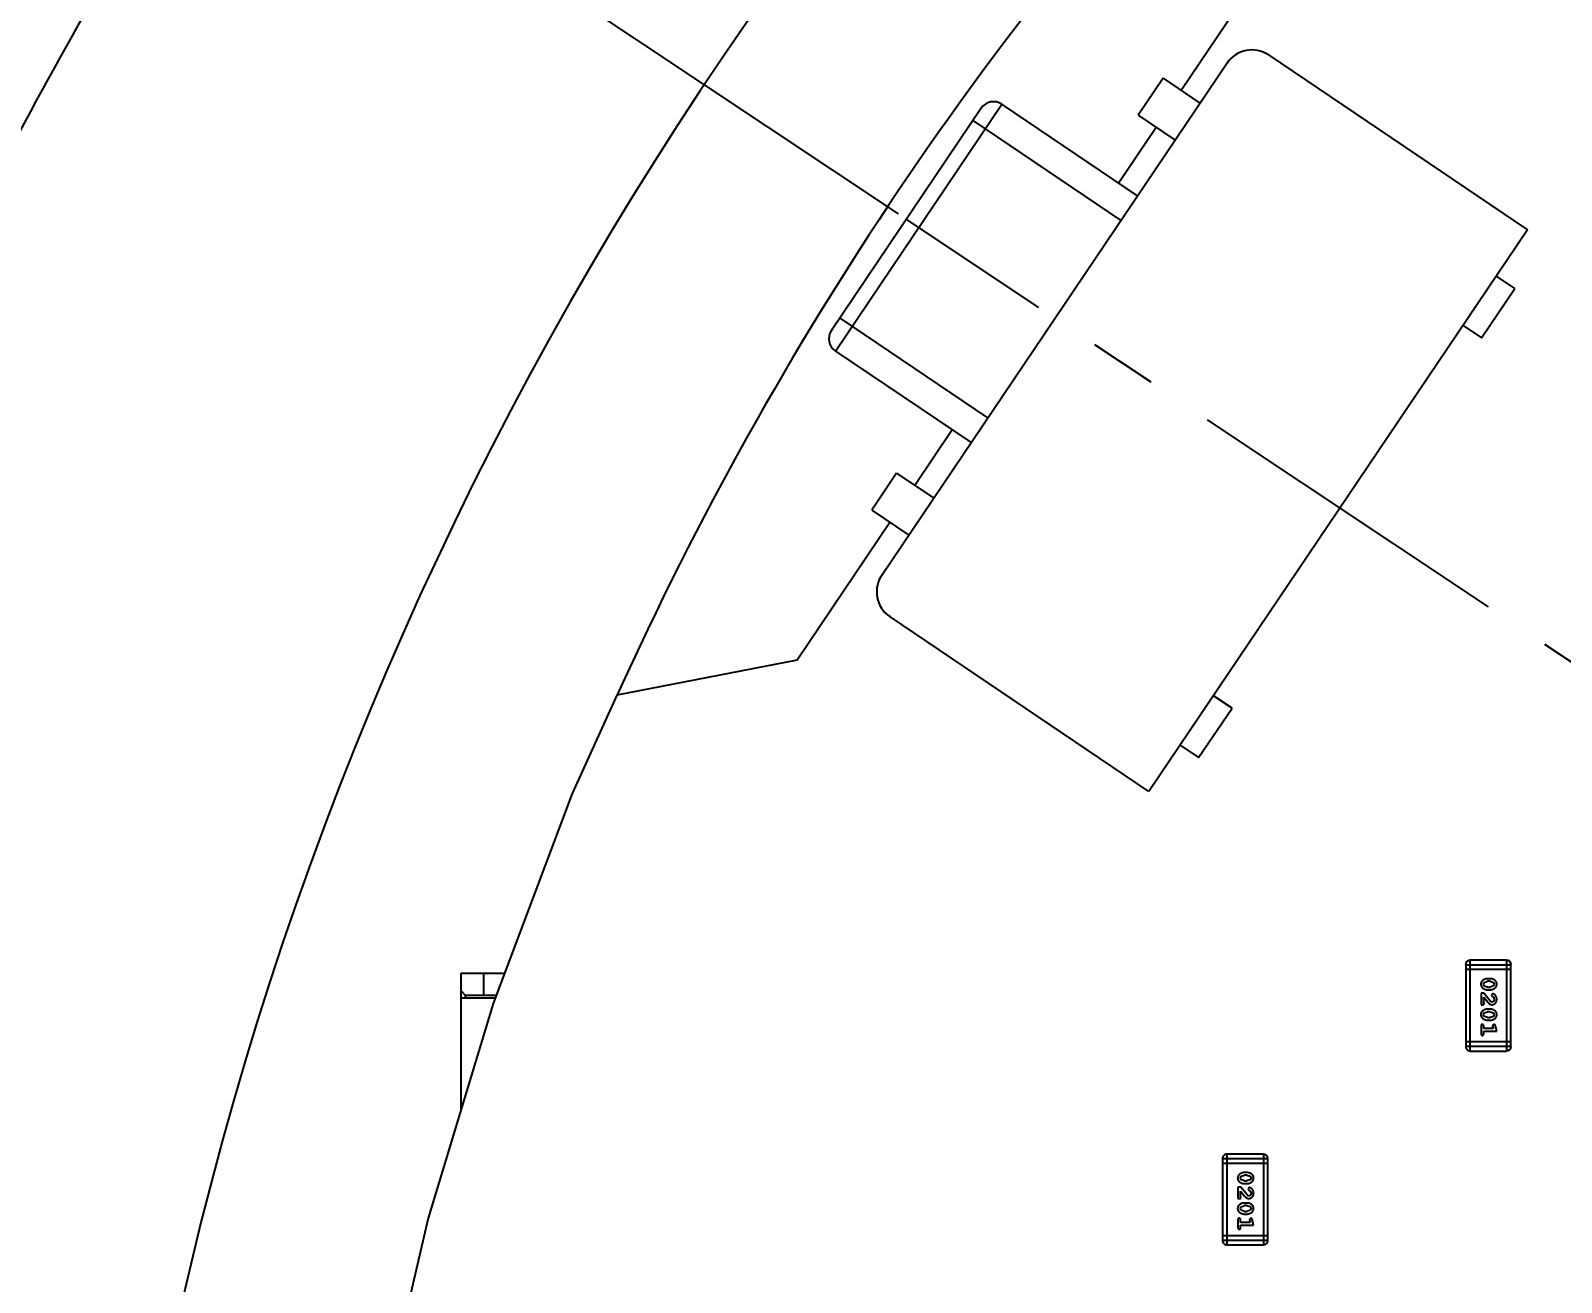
# Model space of a CAD drawing. Header units: millimetres. Extents: x -49 to 153, y -182 to -55.
# Drawn here: x 98.11 to 108.39, y -121.05 to -112.64 of the extents above; entities that cross this region are included whole.
import ezdxf

# ---------------------------------------------------------------- set-up
doc = ezdxf.new("R2010")
doc.units = ezdxf.units.MM
doc.header["$LTSCALE"] = 1.21
doc.header["$MEASUREMENT"] = 0
doc.header["$PDMODE"] = 3
doc.header["$PDSIZE"] = 0.3125
doc.linetypes.add('CENTER', pattern=[0.6, 0.375, -0.075, 0.075, -0.075])
doc.layers.get('0').update_dxf_attribs({"linetype": 'CONTINUOUS'})
doc.layers.get('DEFPOINTS').update_dxf_attribs({"linetype": 'CONTINUOUS'})
doc.layers.add('Dim', color=3, linetype='CONTINUOUS', lineweight=25)
doc.styles.get("Standard").update_dxf_attribs({"font": 'txt', "width": 0.8})
doc.dimstyles.get("Standard").update_dxf_attribs({"dimtxt": 0.15625, "dimasz": 0.1875, "dimexe": 0.125, "dimexo": 0.0625, "dimgap": 0.09, "dimtad": 0, "dimtih": 1, "dimtoh": 1, "dimzin": 4, "dimdsep": 46, "dimtxsty": 'Standard', "dimblk": '_FILLED', "dimblk1": '_FILLED', "dimblk2": '_FILLED', "dimcen": 0.09, "dimazin": 1, "dimtp": 0.01, "dimtm": 0.01, "dimtfac": 1, "dimtofl": 0, "dimtmove": 0, "dimatfit": 3, "dimldrblk": '_FILLED', "dimfxl": 1, "dimtolj": 1, "dimtzin": 4, "dimarcsym": 0})

# ---------------------------------------------------------------- blocks, each defined once
blk = doc.blocks.new('_FILLED')
at = {"color": 0, "linetype": 'ByBlock'}
blk.add_solid([(0, 0), (-1, 0.1667), (-1, -0.1667)], dxfattribs=at)
blk = doc.blocks.new('*D70')
at = {"layer": 'DEFPOINTS', "color": 0}
for p in [(123.008, -106.074), (91.696, -126.574), (95.709, -126.574)]:
    blk.add_point(p, dxfattribs=at)
at = {"layer": 'Dim', "color": 0, "lineweight": -2}
for p, q in [((122.946, -106.074), (91.571, -106.074)), ((91.696, -107.574), (91.696, -114.034)), ((91.696, -125.074), (91.696, -118.614)), ((95.647, -126.574), (91.571, -126.574))]:
    blk.add_line(p, q, dxfattribs=at)
at = {"layer": 'Dim', "color": 0, "lineweight": -2, "xscale": 1.5, "yscale": 1.5, "zscale": 1.5}
for p, rotation in [((91.696, -106.074), 90), ((91.696, -126.574), 270)]:
    blk.add_blockref('_FILLED', p, dxfattribs=dict(at, rotation=rotation))
at = {"layer": 'Dim', "color": 0, "insert": (91.696, -116.324), "char_height": 1.5, "attachment_point": 5, "rotation": 90, "line_spacing_factor": 1.5}
blk.add_mtext('\\A1;20.50', dxfattribs=at)
blk = doc.blocks.new('*D79')
at = {"layer": 'DEFPOINTS', "color": 0}
for p in [(103.988, -113.91), (95.946, -118.389), (95.709, -126.574), (123.008, -126.574), (150.698, -126.574)]:
    blk.add_point(p, dxfattribs=at)
at = {"layer": 'Dim', "color": 0, "lineweight": -2}
for p, q in [((103.936, -113.875), (99.37, -110.835)), ((95.647, -126.574), (94.61, -126.574))]:
    blk.add_line(p, q, dxfattribs=at)
for start, end in [(149.3821, 160.1502), (166.1919, 176.9599)]:
    blk.add_arc((123.008, -126.574), 28.273, start, end, dxfattribs=at)
at = {"layer": 'Dim', "color": 0, "lineweight": -2, "xscale": 1.5, "yscale": 1.5, "zscale": 1.5}
for p, rotation in [((99.474, -110.904), 57.86208909579157), ((94.735, -126.574), 268.4799565881056)]:
    blk.add_blockref('_FILLED', p, dxfattribs=dict(at, rotation=rotation))
at = {"layer": 'Dim', "color": 0, "insert": (95.946, -118.389), "char_height": 1.5, "attachment_point": 5, "rotation": 73.171}
blk.add_mtext('\\A1;34%%d', dxfattribs=at)
blk = doc.blocks.new('*D87')
at = {"layer": 'DEFPOINTS', "color": 0}
for p in [(123.005, -103.562), (83.971, -149.587), (123.005, -149.587)]:
    blk.add_point(p, dxfattribs=at)
at = {"layer": 'Dim', "color": 0, "lineweight": -2}
for p, q in [((122.942, -103.562), (83.846, -103.562)), ((83.971, -105.062), (83.971, -124.184)), ((83.971, -148.087), (83.971, -128.964)), ((122.942, -149.587), (83.846, -149.587))]:
    blk.add_line(p, q, dxfattribs=at)
at = {"layer": 'Dim', "color": 0, "lineweight": -2, "xscale": 1.5, "yscale": 1.5, "zscale": 1.5}
for p, rotation in [((83.971, -103.562), 90), ((83.971, -149.587), 270)]:
    blk.add_blockref('_FILLED', p, dxfattribs=dict(at, rotation=rotation))
at = {"layer": 'Dim', "color": 0, "insert": (83.971, -126.574), "char_height": 1.5, "attachment_point": 5, "rotation": 90, "line_spacing_factor": 1.5}
blk.add_mtext('\\A1;%%C46.0', dxfattribs=at)

msp = doc.modelspace()

# ---------------------------------------------------------------- linework, layer by layer
at = {"color": 7, "linetype": 'Continuous'}
for p, q in [((106.61, -111.898), (105.836, -113.046)), ((105.668, -113.294), (105.417, -113.667)), ((104.298, -115.326), (104.047, -115.699)), ((103.879, -115.947), (103.255, -116.872)), ((103.255, -116.872), (102.045, -117.107)), ((102.045, -117.107), (101.745, -117.769)), ((101.745, -117.769), (101.215, -119.179)), ((101.215, -119.179), (100.778, -120.62)), ((100.778, -120.62), (100.436, -122.086))]:
    msp.add_line(p, q, dxfattribs=at)
at = {"color": 6, "linetype": 'Continuous'}
for p, q in [((103.824, -116.302), (106.144, -112.861)), ((106.422, -112.807), (108.163, -113.981)), ((105.714, -112.963), (105.546, -113.212)), ((105.714, -112.963), (105.962, -113.131)), ((104.492, -113.165), (103.486, -114.657)), ((103.513, -114.796), (104.631, -113.138)), ((105.543, -113.753), (104.631, -113.138)), ((105.546, -113.212), (105.795, -113.38)), ((104.436, -113.248), (105.431, -113.919)), ((108.163, -113.981), (105.619, -117.754)), ((108.077, -114.376), (107.953, -114.292)), ((107.854, -114.708), (108.077, -114.376)), ((104.537, -115.245), (103.542, -114.574)), ((107.729, -114.624), (107.854, -114.708)), ((103.513, -114.796), (104.425, -115.411)), ((103.924, -115.616), (103.757, -115.865)), ((103.924, -115.616), (104.173, -115.784)), ((103.757, -115.865), (104.006, -116.033)), ((105.619, -117.754), (103.878, -116.58)), ((106.177, -117.195), (106.052, -117.111)), ((105.953, -117.527), (106.177, -117.195)), ((105.829, -117.443), (105.953, -117.527)), ((107.747, -118.919), (107.747, -119.467)), ((107.747, -118.919), (108.051, -118.919)), ((107.747, -118.949), (108.051, -118.949)), ((107.777, -119.498), (107.777, -118.888)), ((108.021, -118.888), (107.777, -118.888)), ((108.021, -118.888), (108.021, -119.498)), ((108.051, -119.467), (108.051, -118.919)), ((100.998, -119.894), (100.998, -118.974)), ((100.998, -118.974), (101.292, -118.974)), ((101.148, -118.974), (101.148, -119.124)), ((107.866, -119.049), (107.871, -119.037)), ((107.872, -119.062), (107.866, -119.049)), ((107.871, -119.037), (107.894, -119.029)), ((107.894, -119.069), (107.872, -119.062)), ((107.911, -119.012), (107.893, -119.012)), ((107.911, -119.029), (107.894, -119.029)), ((107.894, -119.069), (107.911, -119.069)), ((107.911, -119.029), (107.933, -119.037)), ((107.933, -119.061), (107.911, -119.069)), ((107.933, -119.037), (107.938, -119.049)), ((107.938, -119.049), (107.933, -119.061)), ((101.028, -119.124), (100.998, -119.094)), ((101.228, -119.144), (100.998, -119.144)), ((101.028, -119.144), (101.028, -119.124)), ((101.235, -119.124), (101.028, -119.124)), ((107.85, -119.11), (107.85, -119.187)), ((107.869, -119.11), (107.85, -119.11)), ((107.868, -119.173), (107.868, -119.136)), ((107.868, -119.136), (107.895, -119.17)), ((107.871, -119.178), (107.868, -119.173)), ((107.914, -119.165), (107.869, -119.11)), ((107.893, -119.086), (107.911, -119.086)), ((107.924, -119.169), (107.914, -119.165)), ((107.926, -119.113), (107.918, -119.122)), ((107.918, -119.122), (107.924, -119.13)), ((107.924, -119.13), (107.933, -119.135)), ((107.933, -119.135), (107.938, -119.15)), ((107.85, -119.187), (107.858, -119.187)), ((107.866, -119.254), (107.871, -119.242)), ((107.872, -119.266), (107.866, -119.254)), ((107.871, -119.242), (107.894, -119.234)), ((107.894, -119.273), (107.872, -119.266)), ((107.911, -119.217), (107.893, -119.217)), ((107.911, -119.234), (107.894, -119.234)), ((107.894, -119.273), (107.911, -119.273)), ((107.911, -119.234), (107.933, -119.241)), ((107.933, -119.266), (107.911, -119.273)), ((107.933, -119.241), (107.938, -119.254)), ((107.938, -119.254), (107.933, -119.266)), ((107.85, -119.33), (107.85, -119.382)), ((107.868, -119.347), (107.868, -119.33)), ((107.933, -119.347), (107.868, -119.347)), ((107.868, -119.382), (107.868, -119.365)), ((107.868, -119.365), (107.956, -119.365)), ((107.893, -119.291), (107.911, -119.291)), ((107.937, -119.319), (107.927, -119.327)), ((107.927, -119.327), (107.928, -119.332)), ((107.928, -119.332), (107.933, -119.347)), ((107.956, -119.365), (107.946, -119.328)), ((108.051, -119.437), (107.747, -119.437)), ((108.051, -119.467), (107.747, -119.467)), ((107.777, -119.498), (108.021, -119.498)), ((106.144, -120.8), (106.144, -120.19)), ((106.388, -120.19), (106.144, -120.19)), ((106.388, -120.19), (106.388, -120.8)), ((106.113, -120.221), (106.113, -120.77)), ((106.113, -120.221), (106.418, -120.221)), ((106.113, -120.251), (106.418, -120.251)), ((106.418, -120.77), (106.418, -120.221)), ((106.217, -120.412), (106.217, -120.489)), ((106.236, -120.412), (106.217, -120.412)), ((106.233, -120.351), (106.238, -120.339)), ((106.238, -120.364), (106.233, -120.351)), ((106.281, -120.467), (106.236, -120.412)), ((106.238, -120.339), (106.26, -120.332)), ((106.26, -120.371), (106.238, -120.364)), ((106.278, -120.314), (106.26, -120.314)), ((106.277, -120.332), (106.26, -120.332)), ((106.26, -120.371), (106.277, -120.371)), ((106.26, -120.388), (106.278, -120.388)), ((106.277, -120.332), (106.299, -120.339)), ((106.3, -120.363), (106.277, -120.371)), ((106.299, -120.339), (106.305, -120.351)), ((106.305, -120.351), (106.3, -120.363)), ((106.217, -120.489), (106.225, -120.489)), ((106.234, -120.475), (106.234, -120.439)), ((106.234, -120.439), (106.261, -120.472)), ((106.237, -120.48), (106.234, -120.475)), ((106.29, -120.472), (106.281, -120.467)), ((106.293, -120.415), (106.285, -120.424)), ((106.285, -120.424), (106.291, -120.432)), ((106.291, -120.432), (106.3, -120.437)), ((106.3, -120.437), (106.305, -120.452)), ((106.233, -120.556), (106.238, -120.544)), ((106.238, -120.568), (106.233, -120.556)), ((106.238, -120.544), (106.26, -120.536)), ((106.26, -120.576), (106.238, -120.568)), ((106.278, -120.519), (106.26, -120.519)), ((106.277, -120.536), (106.26, -120.536)), ((106.26, -120.576), (106.277, -120.576)), ((106.26, -120.593), (106.278, -120.593)), ((106.277, -120.536), (106.299, -120.543)), ((106.3, -120.568), (106.277, -120.576)), ((106.299, -120.543), (106.305, -120.556)), ((106.305, -120.556), (106.3, -120.568)), ((106.217, -120.632), (106.217, -120.684)), ((106.234, -120.649), (106.234, -120.632)), ((106.299, -120.649), (106.234, -120.649)), ((106.234, -120.684), (106.234, -120.667)), ((106.234, -120.667), (106.322, -120.667)), ((106.303, -120.621), (106.294, -120.629)), ((106.294, -120.629), (106.295, -120.634)), ((106.295, -120.634), (106.299, -120.649)), ((106.322, -120.667), (106.312, -120.63)), ((106.418, -120.739), (106.113, -120.739)), ((106.418, -120.77), (106.113, -120.77)), ((106.144, -120.8), (106.388, -120.8))]:
    msp.add_line(p, q, dxfattribs=at)
at = {"color": 4, "linetype": 'CENTER', "ltscale": 5}
msp.add_line((123.008, -126.574), (103.988, -113.91), dxfattribs=at)
at = {"color": 7, "linetype": 'Continuous'}
for radius, start, end in [(24.48, 100.9793, 79.0159), (23, 136.3198, 155.688)]:
    msp.add_arc((123.008, -126.574), radius, start, end, dxfattribs=at)
at = {"color": 6, "linetype": 'Continuous'}
for centre, radius, start, end in [((106.31, -112.973), 0.2, 56.0073, 146.0073), ((104.575, -113.221), 0.1, 56.0073, 146.0073), ((103.569, -114.713), 0.1, 146.0073, 236.0073), ((103.99, -116.414), 0.2, 144.0011, 236.0073), ((107.777, -118.919), 0.0305, 90.0045, 180.0045), ((108.021, -118.919), 0.0305, 0.0045, 90.0045), ((107.777, -119.467), 0.0305, 180.0045, 270.0045), ((108.021, -119.467), 0.0305, 270.0045, 0.0045), ((106.144, -120.221), 0.0305, 90.0045, 180.0045), ((106.388, -120.221), 0.0305, 0.0045, 90.0045), ((106.144, -120.77), 0.0305, 180.0045, 270.0045), ((106.388, -120.77), 0.0305, 270.0045, 0.0045)]:
    msp.add_arc(centre, radius, start, end, dxfattribs=at)
for points, knots in [([(107.893, -119.012), (107.892, -119.012), (107.89, -119.012), (107.887, -119.013), (107.884, -119.013), (107.881, -119.014), (107.878, -119.015), (107.875, -119.016), (107.872, -119.017), (107.869, -119.018), (107.866, -119.02), (107.864, -119.022), (107.861, -119.023), (107.859, -119.025), (107.857, -119.027), (107.856, -119.028), (107.854, -119.03), (107.853, -119.032), (107.851, -119.036), (107.85, -119.04), (107.849, -119.044), (107.849, -119.048), (107.849, -119.049)], [0, 0, 0, 0, 0.049886, 0.09882, 0.148132, 0.19689, 0.246038, 0.295176, 0.345305, 0.395692, 0.445312, 0.491875, 0.535813, 0.577009, 0.616081, 0.652689, 0.687585, 0.720206, 0.785062, 0.85223, 0.923759, 1, 1, 1, 1]), ([(107.849, -119.049), (107.849, -119.051), (107.849, -119.053), (107.85, -119.058), (107.851, -119.061), (107.852, -119.065), (107.854, -119.068), (107.857, -119.071), (107.86, -119.074), (107.863, -119.077), (107.867, -119.079), (107.87, -119.081), (107.874, -119.082), (107.878, -119.084), (107.882, -119.085), (107.886, -119.086), (107.889, -119.086), (107.892, -119.086), (107.893, -119.086)], [0, 0, 0, 0, 0.067217, 0.131051, 0.19272, 0.252824, 0.312745, 0.373449, 0.436041, 0.501494, 0.567761, 0.632087, 0.695096, 0.757109, 0.817993, 0.878657, 0.939311, 1, 1, 1, 1]), ([(107.956, -119.049), (107.956, -119.048), (107.956, -119.045), (107.955, -119.041), (107.954, -119.037), (107.952, -119.033), (107.95, -119.03), (107.948, -119.027), (107.945, -119.024), (107.941, -119.022), (107.938, -119.019), (107.934, -119.017), (107.93, -119.016), (107.926, -119.015), (107.923, -119.013), (107.919, -119.013), (107.915, -119.012), (107.912, -119.012), (107.911, -119.012)], [0, 0, 0, 0, 0.06692, 0.130834, 0.19258, 0.252759, 0.312631, 0.373411, 0.436359, 0.501894, 0.568244, 0.632472, 0.69556, 0.757163, 0.818592, 0.878885, 0.939235, 1, 1, 1, 1]), ([(107.911, -119.086), (107.912, -119.086), (107.914, -119.086), (107.917, -119.086), (107.921, -119.085), (107.924, -119.085), (107.927, -119.084), (107.93, -119.083), (107.933, -119.081), (107.936, -119.08), (107.938, -119.078), (107.941, -119.076), (107.943, -119.075), (107.945, -119.073), (107.947, -119.071), (107.949, -119.07), (107.95, -119.068), (107.952, -119.066), (107.953, -119.062), (107.955, -119.058), (107.956, -119.054), (107.956, -119.051), (107.956, -119.049)], [0, 0, 0, 0, 0.049855, 0.099516, 0.148482, 0.19758, 0.246804, 0.296268, 0.346517, 0.397047, 0.446826, 0.49336, 0.537801, 0.579207, 0.617974, 0.654833, 0.689171, 0.722088, 0.786392, 0.853518, 0.924186, 1, 1, 1, 1]), ([(107.858, -119.187), (107.859, -119.187), (107.861, -119.187), (107.864, -119.186), (107.866, -119.186), (107.868, -119.185), (107.869, -119.183), (107.87, -119.182), (107.871, -119.18), (107.871, -119.179), (107.871, -119.178)], [0, 0, 0, 0, 0.1844, 0.34094, 0.473574, 0.586824, 0.690029, 0.789175, 0.890445, 1, 1, 1, 1]), ([(107.895, -119.17), (107.895, -119.171), (107.897, -119.173), (107.899, -119.175), (107.901, -119.177), (107.903, -119.179), (107.905, -119.181), (107.907, -119.182), (107.908, -119.183), (107.911, -119.184), (107.913, -119.185), (107.916, -119.186), (107.92, -119.187), (107.922, -119.187), (107.923, -119.187)], [0, 0, 0, 0, 0.103002, 0.197728, 0.285279, 0.365235, 0.437224, 0.502446, 0.560545, 0.611446, 0.707576, 0.80349, 0.900532, 1, 1, 1, 1]), ([(107.923, -119.187), (107.924, -119.187), (107.926, -119.187), (107.929, -119.186), (107.933, -119.185), (107.936, -119.184), (107.938, -119.183), (107.941, -119.181), (107.944, -119.179), (107.946, -119.177), (107.948, -119.174), (107.95, -119.171), (107.952, -119.168), (107.953, -119.165), (107.954, -119.161), (107.955, -119.158), (107.956, -119.154), (107.956, -119.151), (107.956, -119.15)], [0, 0, 0, 0, 0.060981, 0.120256, 0.178148, 0.236115, 0.293993, 0.352864, 0.413358, 0.476056, 0.539296, 0.602396, 0.665116, 0.728325, 0.792919, 0.859317, 0.928302, 1, 1, 1, 1]), ([(107.938, -119.15), (107.938, -119.151), (107.938, -119.154), (107.937, -119.158), (107.936, -119.161), (107.934, -119.164), (107.932, -119.166), (107.929, -119.168), (107.927, -119.169), (107.925, -119.169), (107.924, -119.169)], [0, 0, 0, 0, 0.156344, 0.299348, 0.4327, 0.561, 0.682299, 0.791883, 0.89611, 1, 1, 1, 1]), ([(107.956, -119.15), (107.956, -119.148), (107.956, -119.145), (107.955, -119.14), (107.953, -119.135), (107.951, -119.131), (107.949, -119.127), (107.946, -119.123), (107.943, -119.12), (107.939, -119.117), (107.936, -119.115), (107.932, -119.114), (107.929, -119.113), (107.927, -119.113), (107.926, -119.113)], [0, 0, 0, 0, 0.098286, 0.193983, 0.289056, 0.384352, 0.477435, 0.566197, 0.652355, 0.737986, 0.818188, 0.887401, 0.94802, 1, 1, 1, 1]), ([(107.893, -119.217), (107.892, -119.217), (107.89, -119.217), (107.887, -119.217), (107.884, -119.218), (107.881, -119.218), (107.878, -119.219), (107.875, -119.22), (107.872, -119.221), (107.869, -119.223), (107.866, -119.225), (107.864, -119.226), (107.861, -119.228), (107.859, -119.229), (107.857, -119.231), (107.856, -119.233), (107.854, -119.235), (107.853, -119.237), (107.851, -119.24), (107.85, -119.244), (107.849, -119.249), (107.849, -119.252), (107.849, -119.254)], [0, 0, 0, 0, 0.049886, 0.09882, 0.148132, 0.19689, 0.246038, 0.295176, 0.345305, 0.395692, 0.445312, 0.491875, 0.535813, 0.577009, 0.616081, 0.652689, 0.687585, 0.720206, 0.785062, 0.85223, 0.923759, 1, 1, 1, 1]), ([(107.849, -119.254), (107.849, -119.255), (107.849, -119.258), (107.85, -119.262), (107.851, -119.266), (107.852, -119.269), (107.854, -119.273), (107.857, -119.276), (107.86, -119.279), (107.863, -119.281), (107.867, -119.283), (107.87, -119.285), (107.874, -119.287), (107.878, -119.288), (107.882, -119.289), (107.886, -119.29), (107.889, -119.291), (107.892, -119.291), (107.893, -119.291)], [0, 0, 0, 0, 0.067217, 0.131051, 0.19272, 0.252824, 0.312745, 0.373449, 0.436041, 0.501494, 0.567761, 0.632087, 0.695096, 0.757109, 0.817993, 0.878657, 0.939311, 1, 1, 1, 1]), ([(107.956, -119.253), (107.956, -119.252), (107.956, -119.249), (107.955, -119.245), (107.954, -119.241), (107.952, -119.238), (107.95, -119.234), (107.948, -119.231), (107.945, -119.229), (107.941, -119.226), (107.938, -119.224), (107.934, -119.222), (107.93, -119.22), (107.926, -119.219), (107.923, -119.218), (107.919, -119.217), (107.915, -119.217), (107.912, -119.217), (107.911, -119.217)], [0, 0, 0, 0, 0.06692, 0.130834, 0.19258, 0.252759, 0.312631, 0.373411, 0.436359, 0.501894, 0.568244, 0.632472, 0.69556, 0.757163, 0.818592, 0.878885, 0.939235, 1, 1, 1, 1]), ([(107.911, -119.291), (107.912, -119.291), (107.914, -119.291), (107.917, -119.29), (107.921, -119.29), (107.924, -119.289), (107.927, -119.288), (107.93, -119.287), (107.933, -119.286), (107.936, -119.284), (107.938, -119.283), (107.941, -119.281), (107.943, -119.279), (107.945, -119.278), (107.947, -119.276), (107.949, -119.274), (107.95, -119.273), (107.952, -119.27), (107.953, -119.267), (107.955, -119.263), (107.956, -119.258), (107.956, -119.255), (107.956, -119.253)], [0, 0, 0, 0, 0.049855, 0.099516, 0.148482, 0.19758, 0.246804, 0.296268, 0.346517, 0.397047, 0.446826, 0.49336, 0.537801, 0.579207, 0.617974, 0.654833, 0.689171, 0.722088, 0.786392, 0.853518, 0.924186, 1, 1, 1, 1]), ([(107.859, -119.319), (107.858, -119.319), (107.857, -119.319), (107.855, -119.32), (107.854, -119.32), (107.853, -119.322), (107.852, -119.323), (107.851, -119.325), (107.85, -119.327), (107.85, -119.329), (107.85, -119.33)], [0, 0, 0, 0, 0.115051, 0.223278, 0.329269, 0.437893, 0.554681, 0.682591, 0.83103, 1, 1, 1, 1]), ([(107.85, -119.382), (107.85, -119.383), (107.85, -119.384), (107.851, -119.387), (107.852, -119.389), (107.853, -119.39), (107.854, -119.391), (107.855, -119.392), (107.857, -119.393), (107.858, -119.393), (107.859, -119.393)], [0, 0, 0, 0, 0.169012, 0.317488, 0.445429, 0.560977, 0.67065, 0.776666, 0.88492, 1, 1, 1, 1]), ([(107.868, -119.33), (107.868, -119.329), (107.868, -119.327), (107.867, -119.325), (107.866, -119.323), (107.865, -119.322), (107.864, -119.32), (107.862, -119.32), (107.861, -119.319), (107.86, -119.319), (107.859, -119.319)], [0, 0, 0, 0, 0.169102, 0.317658, 0.446239, 0.563118, 0.671828, 0.776546, 0.884858, 1, 1, 1, 1]), ([(107.859, -119.393), (107.86, -119.393), (107.861, -119.393), (107.862, -119.392), (107.864, -119.391), (107.865, -119.39), (107.866, -119.389), (107.867, -119.387), (107.868, -119.384), (107.868, -119.383), (107.868, -119.382)], [0, 0, 0, 0, 0.11517, 0.223509, 0.328254, 0.438012, 0.553651, 0.682263, 0.830856, 1, 1, 1, 1]), ([(107.946, -119.328), (107.946, -119.327), (107.945, -119.326), (107.944, -119.323), (107.943, -119.322), (107.942, -119.321), (107.941, -119.32), (107.94, -119.319), (107.938, -119.319), (107.937, -119.319), (107.937, -119.319)], [0, 0, 0, 0, 0.187321, 0.344927, 0.475328, 0.579604, 0.674244, 0.773631, 0.882025, 1, 1, 1, 1]), ([(106.26, -120.314), (106.259, -120.314), (106.257, -120.314), (106.254, -120.315), (106.25, -120.315), (106.247, -120.316), (106.244, -120.317), (106.241, -120.318), (106.238, -120.319), (106.235, -120.321), (106.233, -120.322), (106.23, -120.324), (106.228, -120.326), (106.226, -120.327), (106.224, -120.329), (106.222, -120.331), (106.221, -120.332), (106.219, -120.335), (106.218, -120.338), (106.216, -120.342), (106.215, -120.347), (106.215, -120.35), (106.215, -120.351)], [0, 0, 0, 0, 0.049886, 0.09882, 0.148132, 0.19689, 0.246038, 0.295176, 0.345305, 0.395692, 0.445312, 0.491875, 0.535813, 0.577009, 0.616081, 0.652689, 0.687585, 0.720206, 0.785062, 0.85223, 0.923759, 1, 1, 1, 1]), ([(106.215, -120.351), (106.215, -120.353), (106.215, -120.356), (106.216, -120.36), (106.217, -120.364), (106.219, -120.367), (106.221, -120.371), (106.223, -120.374), (106.226, -120.376), (106.23, -120.379), (106.233, -120.381), (106.237, -120.383), (106.241, -120.385), (106.244, -120.386), (106.248, -120.387), (106.252, -120.388), (106.256, -120.388), (106.259, -120.388), (106.26, -120.388)], [0, 0, 0, 0, 0.067217, 0.131051, 0.19272, 0.252824, 0.312745, 0.373449, 0.436041, 0.501494, 0.567761, 0.632087, 0.695096, 0.757109, 0.817993, 0.878657, 0.939311, 1, 1, 1, 1]), ([(106.322, -120.351), (106.322, -120.35), (106.322, -120.347), (106.321, -120.343), (106.32, -120.339), (106.319, -120.335), (106.317, -120.332), (106.314, -120.329), (106.311, -120.326), (106.308, -120.324), (106.304, -120.322), (106.301, -120.32), (106.297, -120.318), (106.293, -120.317), (106.289, -120.316), (106.285, -120.315), (106.282, -120.314), (106.279, -120.314), (106.278, -120.314)], [0, 0, 0, 0, 0.06692, 0.130834, 0.19258, 0.252759, 0.312631, 0.373411, 0.436359, 0.501894, 0.568244, 0.632472, 0.69556, 0.757163, 0.818592, 0.878885, 0.939235, 1, 1, 1, 1]), ([(106.278, -120.388), (106.279, -120.388), (106.281, -120.388), (106.284, -120.388), (106.287, -120.387), (106.29, -120.387), (106.293, -120.386), (106.296, -120.385), (106.299, -120.383), (106.302, -120.382), (106.305, -120.38), (106.308, -120.379), (106.31, -120.377), (106.312, -120.375), (106.314, -120.374), (106.315, -120.372), (106.317, -120.37), (106.318, -120.368), (106.32, -120.365), (106.321, -120.361), (106.322, -120.356), (106.322, -120.353), (106.322, -120.351)], [0, 0, 0, 0, 0.049855, 0.099516, 0.148482, 0.19758, 0.246804, 0.296268, 0.346517, 0.397047, 0.446826, 0.49336, 0.537801, 0.579207, 0.617974, 0.654833, 0.689171, 0.722088, 0.786392, 0.853518, 0.924186, 1, 1, 1, 1]), ([(106.225, -120.489), (106.226, -120.489), (106.228, -120.489), (106.231, -120.488), (106.233, -120.488), (106.235, -120.487), (106.236, -120.485), (106.237, -120.484), (106.237, -120.482), (106.237, -120.481), (106.237, -120.48)], [0, 0, 0, 0, 0.1844, 0.34094, 0.473574, 0.586824, 0.690029, 0.789175, 0.890445, 1, 1, 1, 1]), ([(106.261, -120.472), (106.262, -120.473), (106.264, -120.475), (106.266, -120.477), (106.268, -120.479), (106.27, -120.481), (106.272, -120.483), (106.273, -120.484), (106.275, -120.485), (106.277, -120.486), (106.28, -120.487), (106.283, -120.488), (106.286, -120.489), (106.288, -120.489), (106.29, -120.489)], [0, 0, 0, 0, 0.103002, 0.197728, 0.285279, 0.365235, 0.437224, 0.502446, 0.560545, 0.611446, 0.707576, 0.80349, 0.900532, 1, 1, 1, 1]), ([(106.305, -120.452), (106.305, -120.454), (106.305, -120.456), (106.304, -120.46), (106.303, -120.463), (106.301, -120.466), (106.298, -120.469), (106.296, -120.47), (106.293, -120.471), (106.291, -120.472), (106.29, -120.472)], [0, 0, 0, 0, 0.156344, 0.299348, 0.4327, 0.561, 0.682299, 0.791883, 0.89611, 1, 1, 1, 1]), ([(106.29, -120.489), (106.291, -120.489), (106.293, -120.489), (106.296, -120.488), (106.299, -120.488), (106.302, -120.486), (106.305, -120.485), (106.308, -120.483), (106.31, -120.481), (106.313, -120.479), (106.315, -120.476), (106.317, -120.473), (106.319, -120.47), (106.32, -120.467), (106.321, -120.464), (106.322, -120.46), (106.322, -120.456), (106.322, -120.454), (106.322, -120.452)], [0, 0, 0, 0, 0.060981, 0.120256, 0.178148, 0.236115, 0.293993, 0.352864, 0.413358, 0.476056, 0.539296, 0.602396, 0.665116, 0.728325, 0.792919, 0.859317, 0.928302, 1, 1, 1, 1]), ([(106.322, -120.452), (106.322, -120.451), (106.322, -120.447), (106.321, -120.442), (106.32, -120.438), (106.318, -120.433), (106.315, -120.429), (106.313, -120.425), (106.309, -120.422), (106.306, -120.42), (106.302, -120.418), (106.299, -120.416), (106.296, -120.415), (106.294, -120.415), (106.293, -120.415)], [0, 0, 0, 0, 0.098286, 0.193983, 0.289056, 0.384352, 0.477435, 0.566197, 0.652355, 0.737986, 0.818188, 0.887401, 0.94802, 1, 1, 1, 1]), ([(106.26, -120.519), (106.259, -120.519), (106.257, -120.519), (106.254, -120.519), (106.25, -120.52), (106.247, -120.52), (106.244, -120.521), (106.241, -120.522), (106.238, -120.524), (106.235, -120.525), (106.233, -120.527), (106.23, -120.528), (106.228, -120.53), (106.226, -120.532), (106.224, -120.533), (106.222, -120.535), (106.221, -120.537), (106.219, -120.539), (106.218, -120.542), (106.216, -120.547), (106.215, -120.551), (106.215, -120.554), (106.215, -120.556)], [0, 0, 0, 0, 0.049886, 0.09882, 0.148132, 0.19689, 0.246038, 0.295176, 0.345305, 0.395692, 0.445312, 0.491875, 0.535813, 0.577009, 0.616081, 0.652689, 0.687585, 0.720206, 0.785062, 0.85223, 0.923759, 1, 1, 1, 1]), ([(106.215, -120.556), (106.215, -120.557), (106.215, -120.56), (106.216, -120.564), (106.217, -120.568), (106.219, -120.572), (106.221, -120.575), (106.223, -120.578), (106.226, -120.581), (106.23, -120.583), (106.233, -120.586), (106.237, -120.587), (106.241, -120.589), (106.245, -120.59), (106.248, -120.592), (106.252, -120.592), (106.256, -120.593), (106.259, -120.593), (106.26, -120.593)], [0, 0, 0, 0, 0.067217, 0.131051, 0.19272, 0.252824, 0.312745, 0.373449, 0.436041, 0.501494, 0.567761, 0.632087, 0.695096, 0.757109, 0.817993, 0.878657, 0.939311, 1, 1, 1, 1]), ([(106.322, -120.556), (106.322, -120.554), (106.322, -120.551), (106.321, -120.547), (106.32, -120.544), (106.319, -120.54), (106.317, -120.537), (106.314, -120.534), (106.311, -120.531), (106.308, -120.528), (106.304, -120.526), (106.301, -120.524), (106.297, -120.523), (106.293, -120.521), (106.289, -120.52), (106.285, -120.519), (106.282, -120.519), (106.279, -120.519), (106.278, -120.519)], [0, 0, 0, 0, 0.06692, 0.130834, 0.19258, 0.252759, 0.312631, 0.373411, 0.436359, 0.501894, 0.568244, 0.632472, 0.69556, 0.757163, 0.818592, 0.878885, 0.939235, 1, 1, 1, 1]), ([(106.278, -120.593), (106.279, -120.593), (106.281, -120.593), (106.284, -120.592), (106.287, -120.592), (106.29, -120.591), (106.293, -120.59), (106.296, -120.589), (106.299, -120.588), (106.302, -120.586), (106.305, -120.585), (106.308, -120.583), (106.31, -120.582), (106.312, -120.58), (106.314, -120.578), (106.315, -120.576), (106.317, -120.575), (106.318, -120.572), (106.32, -120.569), (106.321, -120.565), (106.322, -120.56), (106.322, -120.557), (106.322, -120.556)], [0, 0, 0, 0, 0.049855, 0.099516, 0.148482, 0.19758, 0.246804, 0.296268, 0.346517, 0.397047, 0.446826, 0.49336, 0.537801, 0.579207, 0.617974, 0.654833, 0.689171, 0.722088, 0.786392, 0.853518, 0.924186, 1, 1, 1, 1]), ([(106.226, -120.621), (106.225, -120.621), (106.224, -120.621), (106.222, -120.622), (106.221, -120.623), (106.219, -120.624), (106.218, -120.625), (106.217, -120.627), (106.217, -120.63), (106.217, -120.631), (106.217, -120.632)], [0, 0, 0, 0, 0.115051, 0.223278, 0.329269, 0.437893, 0.554681, 0.682591, 0.83103, 1, 1, 1, 1]), ([(106.217, -120.684), (106.217, -120.685), (106.217, -120.687), (106.217, -120.689), (106.218, -120.691), (106.219, -120.692), (106.221, -120.694), (106.222, -120.694), (106.224, -120.695), (106.225, -120.695), (106.226, -120.695)], [0, 0, 0, 0, 0.169012, 0.317488, 0.445429, 0.560977, 0.67065, 0.776666, 0.88492, 1, 1, 1, 1]), ([(106.234, -120.632), (106.234, -120.631), (106.234, -120.63), (106.234, -120.627), (106.233, -120.625), (106.232, -120.624), (106.231, -120.623), (106.229, -120.622), (106.227, -120.621), (106.226, -120.621), (106.226, -120.621)], [0, 0, 0, 0, 0.169102, 0.317658, 0.446239, 0.563118, 0.671828, 0.776546, 0.884858, 1, 1, 1, 1]), ([(106.226, -120.695), (106.226, -120.695), (106.227, -120.695), (106.229, -120.694), (106.231, -120.694), (106.232, -120.692), (106.233, -120.691), (106.234, -120.689), (106.234, -120.687), (106.234, -120.685), (106.234, -120.684)], [0, 0, 0, 0, 0.11517, 0.223509, 0.328254, 0.438012, 0.553651, 0.682263, 0.830856, 1, 1, 1, 1]), ([(106.312, -120.63), (106.312, -120.629), (106.312, -120.628), (106.311, -120.626), (106.31, -120.624), (106.309, -120.623), (106.308, -120.622), (106.306, -120.622), (106.305, -120.621), (106.304, -120.621), (106.303, -120.621)], [0, 0, 0, 0, 0.187321, 0.344927, 0.475328, 0.579604, 0.674244, 0.773631, 0.882025, 1, 1, 1, 1])]:
    msp.add_open_spline(points, degree=3, knots=knots, dxfattribs=at)

# ---------------------------------------------------------------- dimensions: what is measured, and where the dimension line sits
at = {"layer": 'Dim'}
dim = msp.add_linear_dim(base=(83.971, -149.587), p1=(123.005, -103.562), p2=(123.005, -149.587), angle=90, text='%%C<>', dimstyle='Standard', override={"dimtxt": 1.5, "dimasz": 1.5, "dimtih": 0, "dimtoh": 0, "dimdec": 1, "dimzin": 0, "dimpost": '<>', "dimcen": 0.198, "dimadec": 0, "dimazin": 0, "dimtp": 0, "dimtm": 0, "dimtdec": 4, "dimtzin": 0, "dimarcsym": 1}, dxfattribs=at)
dim.commit()
dim.dimension.update_dxf_attribs({"geometry": '*D87', "text_midpoint": (83.971, -126.574)})
dim = msp.add_linear_dim(base=(91.696, -126.574), p1=(123.008, -106.074), p2=(95.709, -126.574), angle=90, dimstyle='Standard', override={"dimtxt": 1.5, "dimasz": 1.5, "dimtih": 0, "dimtoh": 0, "dimzin": 0, "dimcen": 0.198, "dimadec": 0, "dimazin": 0, "dimtp": 0, "dimtm": 0, "dimtdec": 4, "dimtzin": 0, "dimarcsym": 1}, dxfattribs=at)
dim.commit()
dim.dimension.update_dxf_attribs({"geometry": '*D70', "text_midpoint": (91.696, -116.324)})
dim = msp.add_angular_dim_2l(base=(95.946, -118.389), line1=((123.008, -126.574), (103.988, -113.91)), line2=((95.709, -126.574), (150.698, -126.574)), dimstyle='Standard', override={"dimtxt": 1.5, "dimasz": 1.5, "dimtih": 0, "dimtoh": 0, "dimzin": 0, "dimcen": 0.198, "dimadec": 0, "dimazin": 0, "dimtp": 0, "dimtm": 0, "dimtdec": 4, "dimtzin": 0, "dimarcsym": 1}, dxfattribs=at)
dim.commit()
dim.dimension.update_dxf_attribs({"geometry": '*D79', "text_midpoint": (95.946, -118.389)})

doc.saveas('drawing.dxf')
